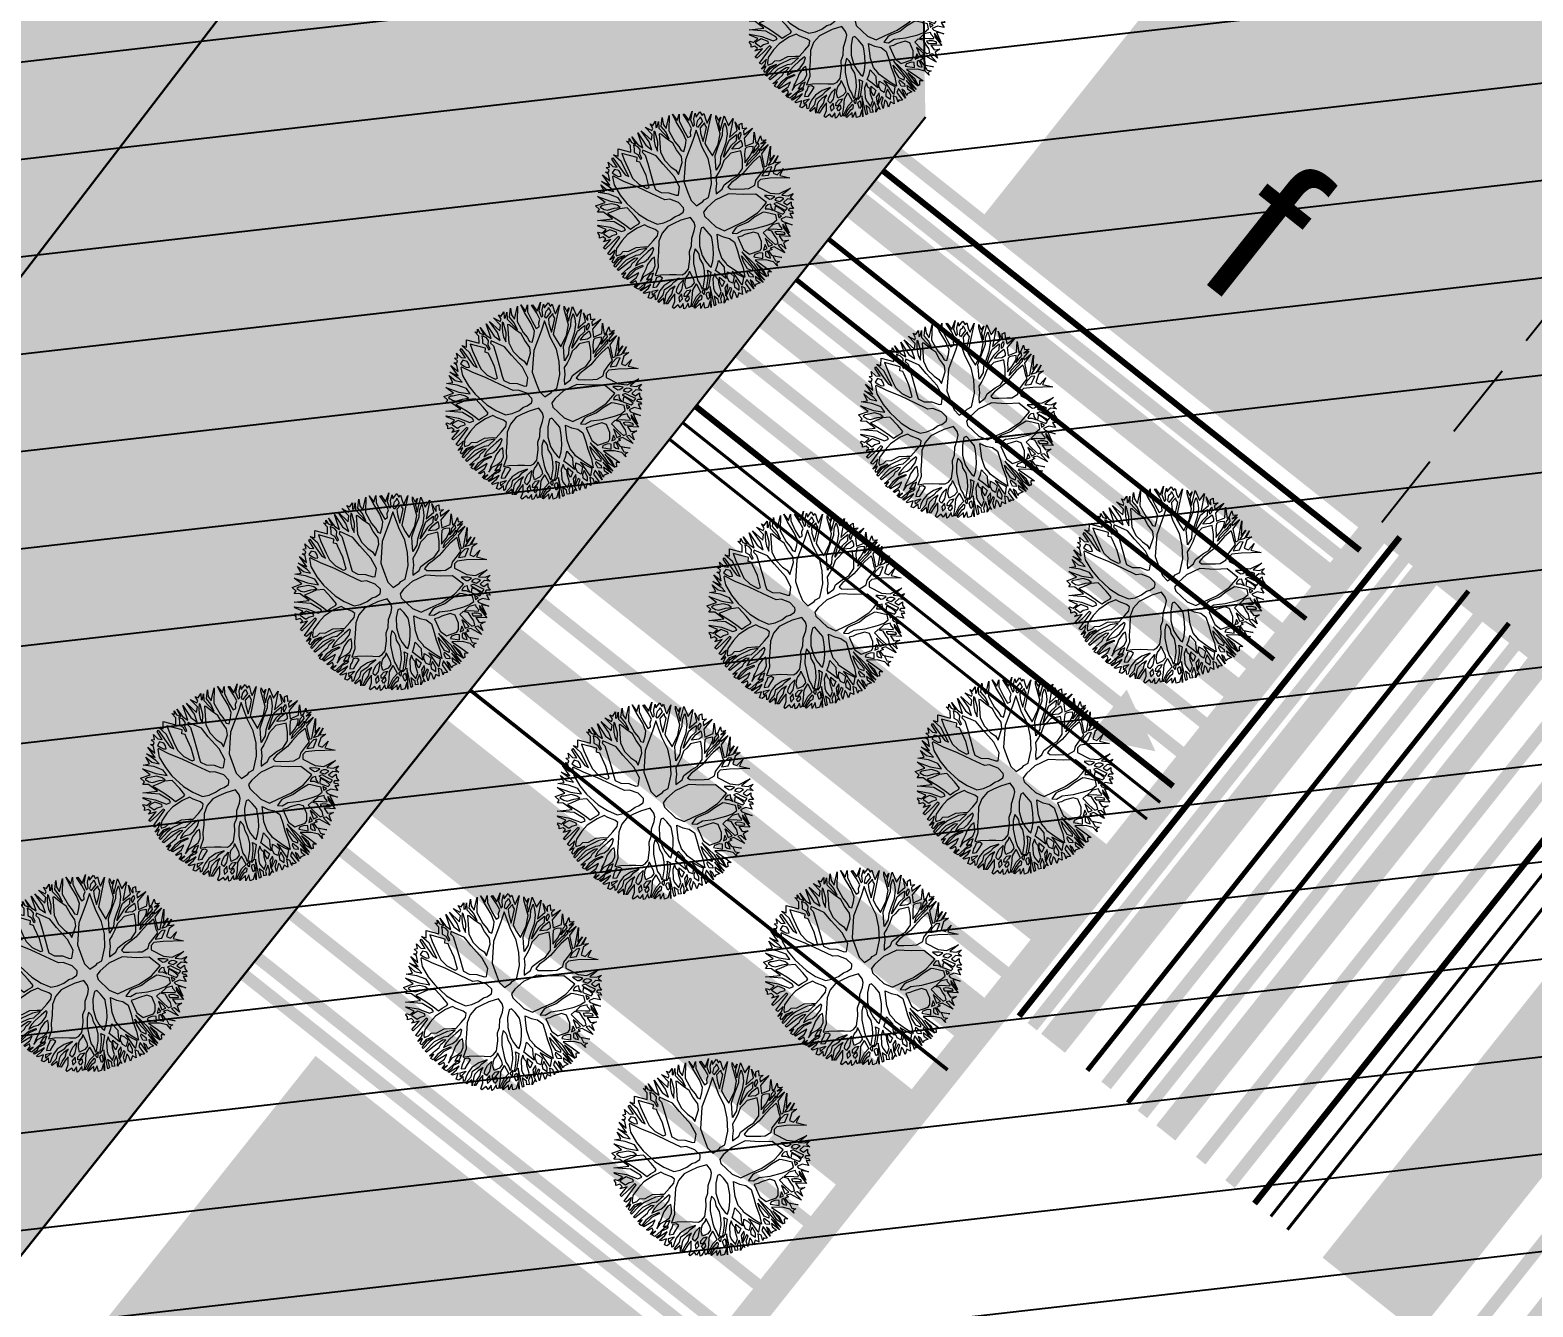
# Model space of a CAD drawing. Header units: metres. Extents: x -664657 to -643449, y -1076720 to -1062383.
# Drawn here: x -656035.38 to -656010.71, y -1069502.04 to -1069481.08 of the extents above; entities that cross this region are included whole.
import ezdxf

# ---------------------------------------------------------------- set-up
doc = ezdxf.new("R2010")
doc.units = ezdxf.units.M
doc.header["$LTSCALE"] = 0.1
doc.linetypes.add('DASHED', pattern=[19.05, 12.7, -6.35])
doc.layers.get('0').update_dxf_attribs({"color": 8, "lineweight": 9})
for name, color, linetype in [('AA_THER_KOMUNIKACE', 201, 'Continuous'), ('AA_THER_popis', 6, 'Continuous'), ('AA_THER_srafy', 52, 'Continuous'), ('AA_THER_SRAFY KATASTR', 14, 'Continuous'), ('AA_THER_ZELEŇ', 53, 'Continuous'), ('AA_THER_ZNACENI', 7, 'Continuous'), ('AA_THER_čárkovaná', 5, 'DASHED'), ('silnice-šrafa', 253, 'Continuous'), ('Vlastníci', 20, 'Continuous'), ('zeleň-šrafa', 63, 'Continuous')]:
    doc.layers.add(name, color=color, linetype=linetype)
doc.layers.add('AA_THER_STAFAZ', color=252, linetype='Continuous', lineweight=0)
doc.layers.add('FLOATING-WINDOWS', color=2, linetype='Continuous', plot=False)
doc.styles.get("Standard").update_dxf_attribs({"font": 'arial.ttf', "width": 0.8})
pattern_1 = [(6.5127, (-656030.26, -1069498.5804), (-0.180059, 1.577256), [])]

# ---------------------------------------------------------------- blocks, each defined once
blk = doc.blocks.new('A$C0C461CEA')
for p, q in [((-0.062, 0.681), (-0.084, 0.71)), ((-0.084, 0.71), (-0.025, 0.681)), ((-0.025, 0.681), (-0.029, 0.73)), ((-0.029, 0.73), (-0.001, 0.656)), ((0.063, 0.606), (-0.009, 0.765)), ((-0.009, 0.765), (0.101, 0.706)), ((0.049, 0.709), (0.1, 0.674)), ((0.071, 0.64), (0.049, 0.709)), ((0.101, 0.706), (0.094, 0.804)), ((0.094, 0.804), (0.195, 0.61)), ((0.214, 0.725), (0.134, 0.788)), ((0.134, 0.788), (0.212, 0.751)), ((0.191, 0.795), (0.205, 0.826)), ((0.231, 0.749), (0.191, 0.795)), ((0.195, 0.61), (0.214, 0.725)), ((0.205, 0.826), (0.247, 0.779)), ((0.212, 0.751), (0.231, 0.749)), ((0.247, 0.779), (0.283, 0.818)), ((0.256, 0.734), (0.28, 0.713)), ((0.257, 0.695), (0.256, 0.734)), ((0.272, 0.676), (0.257, 0.695)), ((0.283, 0.818), (0.273, 0.766)), ((0.273, 0.766), (0.303, 0.735)), ((0.28, 0.713), (0.29, 0.678)), ((0.303, 0.735), (0.335, 0.855)), ((0.335, 0.855), (0.332, 0.706)), ((0.332, 0.706), (0.398, 0.641)), ((0.448, 0.732), (0.381, 0.832)), ((0.381, 0.832), (0.473, 0.745)), ((0.398, 0.641), (0.448, 0.732)), ((0.471, 0.697), (0.438, 0.663)), ((0.483, 0.777), (0.463, 0.845)), ((0.463, 0.845), (0.503, 0.812)), ((0.482, 0.682), (0.471, 0.697)), ((0.473, 0.745), (0.483, 0.777)), ((0.49, 0.711), (0.491, 0.762)), ((0.505, 0.682), (0.49, 0.711)), ((0.491, 0.762), (0.519, 0.739)), ((0.503, 0.812), (0.541, 0.849)), ((0.519, 0.739), (0.518, 0.634)), ((0.541, 0.849), (0.523, 0.775)), ((0.523, 0.775), (0.552, 0.829)), ((0.544, 0.723), (0.568, 0.689)), ((0.547, 0.66), (0.544, 0.723)), ((0.552, 0.829), (0.55, 0.733)), ((0.55, 0.733), (0.572, 0.716)), ((0.568, 0.689), (0.562, 0.609)), ((0.572, 0.716), (0.592, 0.82)), ((0.592, 0.82), (0.599, 0.69)), ((0.599, 0.69), (0.656, 0.641)), ((0.732, 0.619), (0.623, 0.824)), ((0.623, 0.824), (0.721, 0.691)), ((0.721, 0.691), (0.725, 0.772)), ((0.725, 0.772), (0.739, 0.638)), ((0.739, 0.638), (0.773, 0.691)), ((0.773, 0.691), (0.762, 0.79)), ((0.762, 0.79), (0.78, 0.708)), ((0.78, 0.708), (0.782, 0.71)), ((0.782, 0.71), (0.826, 0.755)), ((0.826, 0.755), (0.807, 0.687)), ((0.888, 0.613), (0.897, 0.711)), ((0.897, 0.711), (0.915, 0.627)), ((-0.291, 0.473), (-0.326, 0.577)), ((-0.326, 0.577), (-0.279, 0.488)), ((-0.256, 0.522), (-0.284, 0.582)), ((-0.284, 0.582), (-0.25, 0.553)), ((-0.207, 0.472), (-0.256, 0.522)), ((-0.25, 0.553), (-0.251, 0.627)), ((-0.251, 0.627), (-0.205, 0.61)), ((-0.215, 0.587), (-0.164, 0.562)), ((-0.208, 0.57), (-0.215, 0.587)), ((-0.212, 0.536), (-0.208, 0.57)), ((-0.186, 0.48), (-0.212, 0.536)), ((-0.205, 0.61), (-0.205, 0.641)), ((-0.205, 0.641), (-0.143, 0.596)), ((-0.164, 0.562), (-0.163, 0.47)), ((-0.143, 0.596), (-0.108, 0.579)), ((-0.134, 0.562), (-0.138, 0.487)), ((-0.108, 0.579), (-0.136, 0.688)), ((-0.136, 0.688), (-0.031, 0.479)), ((-0.111, 0.544), (-0.134, 0.562)), ((-0.084, 0.536), (-0.111, 0.544)), ((-0.05, 0.471), (-0.084, 0.536)), ((0.086, 0.573), (-0.062, 0.681)), ((-0.001, 0.656), (0.063, 0.606)), ((0.115, 0.58), (0.071, 0.64)), ((0.141, 0.467), (0.086, 0.573)), ((0.1, 0.674), (0.148, 0.626)), ((0.154, 0.458), (0.115, 0.58)), ((0.148, 0.626), (0.198, 0.54)), ((0.198, 0.54), (0.234, 0.438)), ((0.212, 0.581), (0.226, 0.644)), ((0.236, 0.499), (0.212, 0.581)), ((0.226, 0.644), (0.236, 0.684)), ((0.236, 0.684), (0.278, 0.625)), ((0.278, 0.625), (0.267, 0.543)), ((0.267, 0.543), (0.281, 0.388)), ((0.291, 0.657), (0.272, 0.676)), ((0.29, 0.678), (0.291, 0.657)), ((0.298, 0.594), (0.316, 0.668)), ((0.299, 0.519), (0.298, 0.594)), ((0.359, 0.578), (0.299, 0.519)), ((0.316, 0.668), (0.354, 0.641)), ((0.392, 0.572), (0.318, 0.477)), ((0.354, 0.641), (0.373, 0.618)), ((0.373, 0.618), (0.359, 0.578)), ((0.469, 0.501), (0.392, 0.572)), ((0.419, 0.639), (0.417, 0.618)), ((0.417, 0.618), (0.449, 0.568)), ((0.438, 0.663), (0.419, 0.639)), ((0.449, 0.568), (0.492, 0.518)), ((0.492, 0.669), (0.482, 0.682)), ((0.503, 0.634), (0.492, 0.669)), ((0.492, 0.518), (0.511, 0.491)), ((0.512, 0.575), (0.503, 0.634)), ((0.518, 0.634), (0.505, 0.682)), ((0.511, 0.491), (0.512, 0.575)), ((0.53, 0.531), (0.539, 0.622)), ((0.551, 0.471), (0.53, 0.531)), ((0.539, 0.622), (0.547, 0.66)), ((0.562, 0.609), (0.551, 0.471)), ((0.581, 0.563), (0.574, 0.456)), ((0.6, 0.66), (0.581, 0.563)), ((0.629, 0.644), (0.6, 0.66)), ((0.699, 0.587), (0.629, 0.644)), ((0.656, 0.641), (0.716, 0.594)), ((0.735, 0.569), (0.699, 0.587)), ((0.716, 0.594), (0.732, 0.619)), ((0.736, 0.502), (0.735, 0.569)), ((0.756, 0.617), (0.75, 0.55)), ((0.75, 0.55), (0.759, 0.494)), ((0.785, 0.647), (0.756, 0.617)), ((0.759, 0.494), (0.811, 0.549)), ((0.847, 0.53), (0.772, 0.454)), ((0.811, 0.549), (0.785, 0.647)), ((0.807, 0.687), (0.84, 0.599)), ((0.84, 0.599), (0.888, 0.613)), ((1.024, 0.679), (0.847, 0.53)), ((0.915, 0.627), (1.024, 0.679)), ((1.039, 0.454), (1.103, 0.589)), ((1.103, 0.589), (1.074, 0.465)), ((1.137, 0.506), (1.166, 0.562)), ((1.166, 0.562), (1.164, 0.508)), ((-0.436, 0.238), (-0.503, 0.376)), ((-0.503, 0.376), (-0.397, 0.235)), ((-0.394, 0.371), (-0.482, 0.412)), ((-0.482, 0.412), (-0.394, 0.388)), ((-0.394, 0.388), (-0.424, 0.459)), ((-0.424, 0.459), (-0.372, 0.399)), ((-0.256, 0.32), (-0.394, 0.371)), ((-0.386, 0.487), (-0.377, 0.497)), ((-0.28, 0.452), (-0.386, 0.487)), ((-0.377, 0.497), (-0.291, 0.473)), ((-0.372, 0.399), (-0.265, 0.347)), ((-0.209, 0.421), (-0.28, 0.452)), ((-0.279, 0.488), (-0.209, 0.448)), ((-0.265, 0.347), (-0.176, 0.312)), ((-0.209, 0.448), (-0.207, 0.472)), ((-0.194, 0.381), (-0.209, 0.421)), ((-0.162, 0.346), (-0.194, 0.381)), ((-0.163, 0.47), (-0.186, 0.48)), ((-0.176, 0.312), (-0.162, 0.346)), ((-0.157, 0.436), (-0.114, 0.321)), ((-0.081, 0.391), (-0.157, 0.436)), ((-0.138, 0.487), (-0.095, 0.443)), ((-0.095, 0.443), (-0.013, 0.385)), ((0.012, 0.333), (-0.081, 0.391)), ((-0.013, 0.385), (-0.05, 0.471)), ((-0.031, 0.479), (0.019, 0.379)), ((0.019, 0.379), (0.096, 0.349)), ((0.096, 0.349), (0.175, 0.322)), ((0.175, 0.322), (0.141, 0.467)), ((0.193, 0.345), (0.154, 0.458)), ((0.24, 0.295), (0.193, 0.345)), ((0.234, 0.438), (0.258, 0.367)), ((0.281, 0.388), (0.236, 0.499)), ((0.258, 0.367), (0.296, 0.309)), ((0.314, 0.414), (0.309, 0.363)), ((0.309, 0.363), (0.334, 0.286)), ((0.318, 0.477), (0.314, 0.414)), ((0.532, 0.422), (0.469, 0.501)), ((0.54, 0.324), (0.532, 0.422)), ((0.571, 0.374), (0.551, 0.283)), ((0.574, 0.456), (0.571, 0.374)), ((0.731, 0.289), (0.76, 0.363)), ((0.738, 0.409), (0.736, 0.502)), ((0.76, 0.363), (0.738, 0.409)), ((0.772, 0.454), (0.768, 0.41)), ((0.768, 0.41), (0.8, 0.37)), ((0.8, 0.37), (0.955, 0.401)), ((0.943, 0.354), (0.922, 0.336)), ((0.983, 0.384), (0.943, 0.354)), ((0.955, 0.401), (1.039, 0.454)), ((1.022, 0.404), (0.983, 0.384)), ((0.992, 0.342), (1.008, 0.359)), ((1.008, 0.359), (1.022, 0.404)), ((1.06, 0.421), (1.046, 0.396)), ((1.046, 0.396), (1.046, 0.37)), ((1.046, 0.37), (1.102, 0.394)), ((1.085, 0.438), (1.06, 0.421)), ((1.084, 0.364), (1.065, 0.329)), ((1.065, 0.329), (1.216, 0.353)), ((1.074, 0.465), (1.137, 0.506)), ((1.151, 0.377), (1.084, 0.364)), ((1.117, 0.447), (1.085, 0.438)), ((1.102, 0.394), (1.117, 0.447)), ((1.154, 0.472), (1.142, 0.409)), ((1.142, 0.409), (1.193, 0.416)), ((1.216, 0.393), (1.151, 0.377)), ((1.213, 0.508), (1.154, 0.472)), ((1.164, 0.508), (1.213, 0.508)), ((1.193, 0.416), (1.206, 0.47)), ((1.206, 0.47), (1.232, 0.441)), ((1.216, 0.353), (1.216, 0.393)), ((1.232, 0.441), (1.276, 0.429)), ((1.276, 0.429), (1.239, 0.399)), ((1.239, 0.399), (1.239, 0.378)), ((1.239, 0.378), (1.266, 0.383)), ((1.266, 0.383), (1.281, 0.398)), ((1.308, 0.383), (1.275, 0.358)), ((1.275, 0.358), (1.336, 0.335)), ((1.281, 0.398), (1.308, 0.383)), ((-0.577, 0.172), (-0.583, 0.229)), ((-0.583, 0.229), (-0.536, 0.174)), ((-0.526, 0.187), (-0.556, 0.247)), ((-0.556, 0.247), (-0.505, 0.187)), ((-0.495, 0.221), (-0.55, 0.309)), ((-0.55, 0.309), (-0.495, 0.256)), ((-0.536, 0.174), (-0.526, 0.187)), ((-0.505, 0.187), (-0.335, 0.163)), ((-0.495, 0.256), (-0.436, 0.238)), ((-0.415, 0.205), (-0.495, 0.221)), ((-0.335, 0.163), (-0.415, 0.205)), ((-0.397, 0.235), (-0.263, 0.181)), ((-0.263, 0.181), (-0.194, 0.167)), ((-0.174, 0.275), (-0.256, 0.32)), ((-0.142, 0.224), (-0.174, 0.275)), ((-0.114, 0.159), (-0.142, 0.224)), ((-0.114, 0.321), (-0.04, 0.095)), ((0.154, 0.269), (0.012, 0.333)), ((0.266, 0.178), (0.154, 0.269)), ((0.308, 0.222), (0.24, 0.295)), ((0.364, 0.065), (0.266, 0.178)), ((0.296, 0.309), (0.308, 0.222)), ((0.334, 0.286), (0.348, 0.221)), ((0.348, 0.221), (0.354, 0.16)), ((0.485, 0.148), (0.513, 0.258)), ((0.513, 0.258), (0.54, 0.324)), ((0.534, 0.218), (0.533, 0.155)), ((0.551, 0.283), (0.534, 0.218)), ((0.567, 0.153), (0.619, 0.192)), ((0.726, 0.197), (0.588, 0.099)), ((0.619, 0.192), (0.694, 0.255)), ((0.694, 0.255), (0.731, 0.289)), ((0.834, 0.289), (0.726, 0.197)), ((0.992, 0.29), (0.834, 0.289)), ((0.922, 0.336), (0.992, 0.342)), ((0.985, 0.138), (0.99, 0.219)), ((0.99, 0.219), (0.992, 0.29)), ((1.029, 0.181), (0.99, 0.078)), ((1.019, 0.28), (1.014, 0.25)), ((1.014, 0.25), (1.022, 0.223)), ((1.04, 0.305), (1.019, 0.28)), ((1.022, 0.223), (1.057, 0.251)), ((1.054, 0.196), (1.029, 0.181)), ((1.065, 0.28), (1.04, 0.305)), ((1.161, 0.247), (1.054, 0.196)), ((1.057, 0.251), (1.11, 0.266)), ((1.11, 0.266), (1.065, 0.28)), ((1.115, 0.327), (1.094, 0.318)), ((1.094, 0.318), (1.123, 0.272)), ((1.157, 0.334), (1.115, 0.327)), ((1.123, 0.272), (1.221, 0.303)), ((1.223, 0.332), (1.157, 0.334)), ((1.207, 0.21), (1.161, 0.247)), ((1.221, 0.277), (1.173, 0.268)), ((1.173, 0.268), (1.209, 0.239)), ((1.193, 0.151), (1.207, 0.21)), ((1.249, 0.194), (1.201, 0.132)), ((1.209, 0.239), (1.221, 0.277)), ((1.221, 0.303), (1.223, 0.332)), ((1.265, 0.299), (1.236, 0.242)), ((1.236, 0.242), (1.263, 0.236)), ((1.268, 0.179), (1.249, 0.194)), ((1.263, 0.236), (1.379, 0.275)), ((1.336, 0.335), (1.265, 0.299)), ((1.314, 0.169), (1.268, 0.179)), ((1.411, 0.18), (1.289, 0.213)), ((1.289, 0.213), (1.317, 0.184)), ((1.379, 0.275), (1.301, 0.236)), ((1.301, 0.236), (1.411, 0.18)), ((1.317, 0.184), (1.443, 0.155)), ((-0.493, -0.002), (-0.644, 0.041)), ((-0.644, 0.041), (-0.485, 0.03)), ((-0.635, 0.101), (-0.551, 0.117)), ((-0.519, 0.086), (-0.635, 0.101)), ((-0.612, 0.165), (-0.577, 0.172)), ((-0.557, 0.142), (-0.612, 0.165)), ((-0.551, 0.117), (-0.557, 0.142)), ((-0.509, 0.126), (-0.526, 0.126)), ((-0.526, 0.126), (-0.492, 0.08)), ((-0.485, 0.03), (-0.519, 0.086)), ((-0.416, 0.057), (-0.509, 0.126)), ((-0.492, 0.08), (-0.453, 0.038)), ((-0.444, 0.15), (-0.46, 0.141)), ((-0.46, 0.141), (-0.318, -0.013)), ((-0.453, 0.038), (-0.411, 0.003)), ((-0.353, 0.149), (-0.444, 0.15)), ((-0.354, -0.026), (-0.416, 0.057)), ((-0.411, 0.003), (-0.354, -0.026)), ((-0.273, 0.155), (-0.353, 0.149)), ((-0.191, 0.121), (-0.273, 0.155)), ((-0.194, 0.167), (-0.145, 0.146)), ((-0.099, 0.096), (-0.191, 0.121)), ((-0.145, 0.146), (-0.114, 0.159)), ((-0.05, 0.048), (-0.099, 0.096)), ((0, -0.086), (-0.05, 0.048)), ((-0.04, 0.095), (0.101, -0.11)), ((0.354, 0.16), (0.409, 0.103)), ((0.435, -0.079), (0.364, 0.065)), ((0.409, 0.103), (0.439, 0.053)), ((0.439, 0.053), (0.476, 0.01)), ((0.476, 0.01), (0.498, 0.096)), ((0.498, 0.096), (0.485, 0.148)), ((0.588, 0.099), (0.514, -0.053)), ((0.533, 0.155), (0.567, 0.153)), ((0.934, -0.024), (0.985, 0.138)), ((0.99, 0.078), (0.966, -0.017)), ((1.064, -0.035), (1.15, 0.081)), ((1.15, 0.081), (1.193, 0.151)), ((1.184, 0.044), (1.176, -0.007)), ((1.242, 0.072), (1.184, 0.044)), ((1.201, 0.118), (1.192, 0.06)), ((1.192, 0.06), (1.242, 0.105)), ((1.201, 0.132), (1.201, 0.118)), ((1.242, 0.105), (1.277, 0.128)), ((1.297, 0.051), (1.242, 0.072)), ((1.294, 0.108), (1.276, 0.086)), ((1.276, 0.086), (1.305, 0.077)), ((1.277, 0.128), (1.319, 0.158)), ((1.327, 0.131), (1.294, 0.108)), ((1.347, 0.037), (1.297, 0.051)), ((1.305, 0.077), (1.384, 0.138)), ((1.319, 0.158), (1.314, 0.169)), ((1.367, 0.149), (1.327, 0.131)), ((1.443, 0.155), (1.34, 0.081)), ((1.34, 0.081), (1.406, 0.061)), ((1.386, 0.006), (1.347, 0.037)), ((1.384, 0.138), (1.367, 0.149)), ((1.367, -0.026), (1.386, 0.006)), ((1.421, 0.016), (1.398, -0.011)), ((1.406, 0.061), (1.454, 0.109)), ((1.495, 0.013), (1.421, 0.016)), ((1.454, 0.109), (1.431, 0.05)), ((1.431, 0.05), (1.495, 0.013)), ((-0.701, -0.157), (-0.672, -0.144)), ((-0.634, -0.167), (-0.701, -0.157)), ((-0.672, -0.144), (-0.697, -0.115)), ((-0.697, -0.115), (-0.649, -0.134)), ((-0.599, -0.118), (-0.687, -0.081)), ((-0.687, -0.081), (-0.582, -0.108)), ((-0.508, -0.101), (-0.659, -0.004)), ((-0.659, -0.004), (-0.5, -0.057)), ((-0.649, -0.134), (-0.599, -0.118)), ((-0.583, -0.227), (-0.634, -0.167)), ((-0.561, -0.129), (-0.611, -0.142)), ((-0.611, -0.142), (-0.575, -0.175)), ((-0.582, -0.108), (-0.544, -0.105)), ((-0.519, -0.137), (-0.561, -0.129)), ((-0.544, -0.105), (-0.508, -0.101)), ((-0.491, -0.179), (-0.519, -0.137)), ((-0.5, -0.057), (-0.412, -0.054)), ((-0.412, -0.054), (-0.493, -0.002)), ((-0.33, -0.078), (-0.491, -0.12)), ((-0.491, -0.12), (-0.481, -0.145)), ((-0.481, -0.145), (-0.435, -0.149)), ((-0.435, -0.149), (-0.35, -0.207)), ((-0.208, -0.104), (-0.33, -0.078)), ((-0.318, -0.013), (-0.221, -0.06)), ((-0.221, -0.06), (-0.118, -0.072)), ((-0.023, -0.134), (-0.208, -0.104)), ((-0.118, -0.072), (-0.051, -0.067)), ((-0.051, -0.067), (0, -0.086)), ((0.101, -0.19), (-0.023, -0.134)), ((0.101, -0.11), (0.215, -0.18)), ((0.386, -0.241), (0.412, -0.157)), ((0.412, -0.132), (0.435, -0.079)), ((0.412, -0.157), (0.412, -0.132)), ((0.514, -0.053), (0.492, -0.182)), ((0.814, -0.262), (0.864, -0.159)), ((0.864, -0.159), (0.934, -0.024)), ((0.908, -0.119), (0.897, -0.15)), ((0.897, -0.15), (0.901, -0.228)), ((0.966, -0.017), (0.908, -0.119)), ((0.946, -0.198), (0.973, -0.127)), ((0.973, -0.127), (1.064, -0.035)), ((1.026, -0.151), (1.009, -0.187)), ((1.084, -0.067), (1.026, -0.151)), ((1.138, -0.047), (1.084, -0.067)), ((1.225, -0.095), (1.138, -0.047)), ((1.176, -0.007), (1.277, -0.02)), ((1.271, -0.153), (1.225, -0.095)), ((1.231, -0.04), (1.321, -0.091)), ((1.289, -0.041), (1.231, -0.04)), ((1.276, -0.187), (1.271, -0.153)), ((1.277, -0.02), (1.367, -0.026)), ((1.324, -0.116), (1.277, -0.096)), ((1.277, -0.096), (1.303, -0.157)), ((1.346, -0.047), (1.289, -0.041)), ((1.303, -0.157), (1.324, -0.116)), ((1.321, -0.091), (1.346, -0.047)), ((1.347, -0.14), (1.333, -0.161)), ((1.333, -0.161), (1.36, -0.194)), ((1.374, -0.053), (1.346, -0.093)), ((1.346, -0.093), (1.374, -0.091)), ((1.368, -0.148), (1.347, -0.14)), ((1.374, -0.091), (1.353, -0.129)), ((1.353, -0.129), (1.41, -0.147)), ((1.4, -0.166), (1.368, -0.148)), ((1.514, -0.029), (1.374, -0.053)), ((1.398, -0.011), (1.514, -0.029)), ((1.421, -0.179), (1.4, -0.166)), ((1.41, -0.147), (1.519, -0.094)), ((1.519, -0.094), (1.431, -0.145)), ((1.431, -0.145), (1.486, -0.17)), ((1.486, -0.17), (1.527, -0.148)), ((1.527, -0.148), (1.511, -0.184)), ((-0.721, -0.288), (-0.583, -0.227)), ((-0.67, -0.354), (-0.721, -0.288)), ((-0.49, -0.229), (-0.658, -0.302)), ((-0.658, -0.302), (-0.588, -0.343)), ((-0.588, -0.343), (-0.459, -0.411)), ((-0.575, -0.175), (-0.552, -0.204)), ((-0.552, -0.204), (-0.506, -0.197)), ((-0.506, -0.197), (-0.448, -0.22)), ((-0.444, -0.203), (-0.491, -0.179)), ((-0.465, -0.267), (-0.49, -0.229)), ((-0.431, -0.251), (-0.465, -0.267)), ((-0.448, -0.22), (-0.444, -0.203)), ((-0.402, -0.266), (-0.431, -0.251)), ((-0.281, -0.328), (-0.402, -0.266)), ((-0.35, -0.207), (-0.2, -0.314)), ((-0.167, -0.411), (-0.281, -0.328)), ((-0.2, -0.314), (-0.141, -0.358)), ((-0.025, -0.371), (0.046, -0.318)), ((0.046, -0.318), (0.128, -0.29)), ((0.147, -0.271), (0.101, -0.19)), ((0.202, -0.337), (0.101, -0.37)), ((0.128, -0.29), (0.147, -0.271)), ((0.284, -0.347), (0.202, -0.337)), ((0.215, -0.18), (0.302, -0.23)), ((0.302, -0.23), (0.386, -0.241)), ((0.492, -0.182), (0.493, -0.246)), ((0.493, -0.246), (0.533, -0.274)), ((0.533, -0.274), (0.71, -0.29)), ((0.71, -0.29), (0.814, -0.262)), ((0.773, -0.347), (0.846, -0.329)), ((0.846, -0.329), (0.914, -0.295)), ((0.901, -0.228), (0.946, -0.198)), ((0.914, -0.295), (0.987, -0.292)), ((1.009, -0.187), (0.98, -0.225)), ((0.98, -0.225), (1.12, -0.297)), ((0.987, -0.292), (1.076, -0.35)), ((1.12, -0.297), (1.208, -0.294)), ((1.322, -0.346), (1.122, -0.328)), ((1.122, -0.328), (1.314, -0.377)), ((1.208, -0.294), (1.276, -0.187)), ((1.287, -0.212), (1.256, -0.26)), ((1.256, -0.26), (1.262, -0.288)), ((1.262, -0.288), (1.356, -0.236)), ((1.318, -0.192), (1.287, -0.212)), ((1.394, -0.229), (1.298, -0.308)), ((1.298, -0.308), (1.389, -0.301)), ((1.356, -0.236), (1.318, -0.192)), ((1.439, -0.334), (1.334, -0.329)), ((1.334, -0.329), (1.521, -0.375)), ((1.36, -0.194), (1.389, -0.194)), ((1.389, -0.194), (1.421, -0.179)), ((1.389, -0.301), (1.527, -0.295)), ((1.476, -0.191), (1.394, -0.229)), ((1.513, -0.369), (1.439, -0.334)), ((1.541, -0.201), (1.476, -0.191)), ((1.527, -0.295), (1.496, -0.321)), ((1.496, -0.321), (1.528, -0.358)), ((1.511, -0.184), (1.541, -0.201)), ((-0.722, -0.374), (-0.67, -0.354)), ((-0.605, -0.381), (-0.722, -0.374)), ((-0.671, -0.512), (-0.715, -0.477)), ((-0.715, -0.477), (-0.643, -0.483)), ((-0.705, -0.422), (-0.705, -0.403)), ((-0.705, -0.403), (-0.475, -0.468)), ((-0.602, -0.457), (-0.705, -0.422)), ((-0.697, -0.539), (-0.671, -0.512)), ((-0.643, -0.483), (-0.602, -0.457)), ((-0.562, -0.478), (-0.608, -0.497)), ((-0.608, -0.497), (-0.603, -0.545)), ((-0.429, -0.459), (-0.605, -0.381)), ((-0.528, -0.49), (-0.562, -0.478)), ((-0.5, -0.512), (-0.528, -0.49)), ((-0.523, -0.534), (-0.5, -0.512)), ((-0.475, -0.468), (-0.429, -0.459)), ((-0.459, -0.411), (-0.383, -0.446)), ((-0.274, -0.489), (-0.439, -0.537)), ((-0.383, -0.446), (-0.284, -0.456)), ((-0.284, -0.456), (-0.182, -0.436)), ((-0.099, -0.448), (-0.274, -0.489)), ((-0.182, -0.436), (-0.167, -0.411)), ((-0.141, -0.358), (-0.098, -0.387)), ((0.06, -0.41), (-0.099, -0.448)), ((-0.098, -0.387), (-0.025, -0.371)), ((0.101, -0.37), (0.06, -0.41)), ((0.252, -0.551), (0.271, -0.484)), ((0.271, -0.484), (0.295, -0.448)), ((0.301, -0.364), (0.284, -0.347)), ((0.295, -0.448), (0.313, -0.389)), ((0.313, -0.389), (0.301, -0.364)), ((0.348, -0.481), (0.309, -0.559)), ((0.414, -0.386), (0.348, -0.481)), ((0.482, -0.404), (0.414, -0.386)), ((0.518, -0.429), (0.482, -0.404)), ((0.544, -0.477), (0.518, -0.429)), ((0.574, -0.561), (0.544, -0.477)), ((0.601, -0.382), (0.587, -0.408)), ((0.587, -0.408), (0.628, -0.487)), ((0.66, -0.39), (0.601, -0.382)), ((0.628, -0.487), (0.7, -0.576)), ((0.74, -0.406), (0.66, -0.39)), ((0.768, -0.431), (0.74, -0.406)), ((0.831, -0.489), (0.768, -0.431)), ((0.833, -0.407), (0.773, -0.347)), ((0.885, -0.552), (0.831, -0.489)), ((0.896, -0.469), (0.833, -0.407)), ((0.987, -0.527), (0.896, -0.469)), ((1.076, -0.35), (1.146, -0.402)), ((1.146, -0.366), (1.331, -0.398)), ((1.205, -0.406), (1.146, -0.366)), ((1.146, -0.402), (1.247, -0.462)), ((1.293, -0.438), (1.205, -0.406)), ((1.247, -0.462), (1.328, -0.531)), ((1.35, -0.423), (1.293, -0.438)), ((1.308, -0.455), (1.382, -0.454)), ((1.323, -0.478), (1.308, -0.455)), ((1.314, -0.377), (1.526, -0.421)), ((1.436, -0.382), (1.322, -0.346)), ((1.367, -0.498), (1.323, -0.478)), ((1.331, -0.398), (1.35, -0.423)), ((1.403, -0.475), (1.367, -0.498)), ((1.526, -0.421), (1.375, -0.412)), ((1.375, -0.412), (1.53, -0.449)), ((1.382, -0.454), (1.403, -0.475)), ((1.53, -0.449), (1.415, -0.452)), ((1.415, -0.452), (1.445, -0.477)), ((1.521, -0.375), (1.436, -0.382)), ((1.445, -0.477), (1.505, -0.474)), ((1.505, -0.474), (1.477, -0.522)), ((1.528, -0.358), (1.513, -0.369)), ((-0.651, -0.541), (-0.697, -0.539)), ((-0.537, -0.67), (-0.676, -0.63)), ((-0.676, -0.63), (-0.569, -0.633)), ((-0.67, -0.585), (-0.643, -0.564)), ((-0.628, -0.583), (-0.67, -0.585)), ((-0.643, -0.564), (-0.651, -0.541)), ((-0.639, -0.698), (-0.537, -0.67)), ((-0.569, -0.633), (-0.628, -0.583)), ((-0.603, -0.545), (-0.555, -0.54)), ((-0.569, -0.566), (-0.571, -0.578)), ((-0.571, -0.578), (-0.503, -0.638)), ((-0.439, -0.537), (-0.569, -0.566)), ((-0.555, -0.54), (-0.523, -0.534)), ((-0.503, -0.638), (-0.373, -0.687)), ((-0.373, -0.687), (-0.256, -0.714)), ((0.048, -0.713), (0.165, -0.682)), ((0.165, -0.682), (0.215, -0.623)), ((0.215, -0.623), (0.252, -0.551)), ((0.276, -0.629), (0.273, -0.73)), ((0.309, -0.559), (0.276, -0.629)), ((0.627, -0.632), (0.574, -0.561)), ((0.648, -0.697), (0.627, -0.632)), ((0.68, -0.635), (0.71, -0.698)), ((0.723, -0.641), (0.68, -0.635)), ((0.7, -0.576), (0.793, -0.643)), ((0.755, -0.654), (0.723, -0.641)), ((0.793, -0.687), (0.755, -0.654)), ((0.793, -0.643), (0.86, -0.669)), ((0.861, -0.713), (0.793, -0.687)), ((0.86, -0.669), (0.919, -0.683)), ((0.927, -0.618), (0.885, -0.552)), ((0.919, -0.683), (0.953, -0.683)), ((0.953, -0.683), (0.927, -0.618)), ((0.973, -0.572), (1.072, -0.589)), ((0.997, -0.622), (0.973, -0.572)), ((1.063, -0.541), (0.987, -0.527)), ((1.018, -0.681), (0.997, -0.622)), ((1.087, -0.68), (1.018, -0.681)), ((1.084, -0.55), (1.063, -0.541)), ((1.072, -0.589), (1.119, -0.642)), ((1.24, -0.542), (1.084, -0.55)), ((1.171, -0.679), (1.087, -0.68)), ((1.119, -0.642), (1.171, -0.679)), ((1.135, -0.61), (1.181, -0.601)), ((1.169, -0.658), (1.135, -0.61)), ((1.218, -0.683), (1.169, -0.658)), ((1.271, -0.556), (1.173, -0.572)), ((1.173, -0.572), (1.345, -0.623)), ((1.181, -0.601), (1.228, -0.603)), ((1.262, -0.674), (1.218, -0.683)), ((1.228, -0.603), (1.262, -0.674)), ((1.328, -0.531), (1.24, -0.542)), ((1.339, -0.652), (1.266, -0.621)), ((1.266, -0.621), (1.279, -0.67)), ((1.32, -0.545), (1.271, -0.556)), ((1.279, -0.67), (1.304, -0.696)), ((1.362, -0.62), (1.32, -0.545)), ((1.367, -0.69), (1.339, -0.652)), ((1.345, -0.623), (1.362, -0.62)), ((1.492, -0.575), (1.361, -0.539)), ((1.361, -0.539), (1.376, -0.585)), ((1.404, -0.631), (1.364, -0.641)), ((1.364, -0.641), (1.432, -0.706)), ((1.376, -0.585), (1.48, -0.613)), ((1.434, -0.521), (1.395, -0.521)), ((1.395, -0.521), (1.492, -0.575)), ((1.457, -0.664), (1.404, -0.631)), ((1.485, -0.543), (1.434, -0.521)), ((1.461, -0.634), (1.444, -0.636)), ((1.444, -0.636), (1.457, -0.664)), ((1.48, -0.613), (1.461, -0.634)), ((1.477, -0.522), (1.485, -0.543)), ((-0.507, -0.691), (-0.639, -0.698)), ((-0.54, -0.767), (-0.622, -0.732)), ((-0.622, -0.732), (-0.532, -0.735)), ((-0.483, -0.76), (-0.59, -0.822)), ((-0.59, -0.822), (-0.54, -0.767)), ((-0.568, -0.862), (-0.416, -0.81)), ((-0.457, -0.859), (-0.568, -0.862)), ((-0.532, -0.735), (-0.456, -0.699)), ((-0.519, -0.958), (-0.457, -0.859)), ((-0.456, -0.699), (-0.507, -0.691)), ((-0.374, -0.724), (-0.483, -0.76)), ((-0.388, -0.824), (-0.446, -0.892)), ((-0.416, -0.81), (-0.302, -0.746)), ((-0.329, -0.8), (-0.388, -0.824)), ((-0.381, -0.913), (-0.335, -0.847)), ((-0.302, -0.746), (-0.374, -0.724)), ((-0.335, -0.847), (-0.287, -0.798)), ((-0.287, -0.798), (-0.329, -0.8)), ((-0.283, -0.813), (-0.322, -0.887)), ((-0.221, -0.753), (-0.283, -0.813)), ((-0.256, -0.714), (-0.076, -0.727)), ((-0.092, -0.771), (-0.221, -0.753)), ((-0.004, -0.791), (-0.092, -0.771)), ((-0.076, -0.727), (0.048, -0.713)), ((0.014, -0.86), (-0.027, -0.987)), ((-0.024, -0.869), (-0.002, -0.812)), ((-0.002, -0.812), (-0.004, -0.791)), ((0.055, -0.78), (0.014, -0.86)), ((0.103, -0.771), (0.055, -0.78)), ((0.185, -0.745), (0.103, -0.771)), ((0.227, -0.745), (0.185, -0.745)), ((0.25, -0.786), (0.227, -0.745)), ((0.249, -0.862), (0.25, -0.786)), ((0.273, -0.73), (0.303, -0.824)), ((0.303, -0.824), (0.376, -0.924)), ((0.706, -0.765), (0.648, -0.697)), ((0.766, -0.864), (0.706, -0.765)), ((0.71, -0.698), (0.771, -0.775)), ((0.771, -0.775), (0.873, -0.86)), ((0.923, -0.765), (0.861, -0.713)), ((0.873, -0.86), (0.932, -0.9)), ((0.975, -0.826), (0.923, -0.765)), ((0.943, -0.738), (0.987, -0.729)), ((0.979, -0.769), (0.943, -0.738)), ((1.031, -0.928), (0.975, -0.826)), ((1.005, -0.804), (0.979, -0.769)), ((0.987, -0.729), (1.026, -0.796)), ((1.045, -0.869), (1.005, -0.804)), ((1.026, -0.796), (1.051, -0.84)), ((1.033, -0.716), (1.053, -0.774)), ((1.078, -0.743), (1.033, -0.716)), ((1.051, -0.84), (1.075, -0.882)), ((1.053, -0.774), (1.127, -0.856)), ((1.111, -0.744), (1.078, -0.743)), ((1.099, -0.713), (1.174, -0.717)), ((1.139, -0.759), (1.099, -0.713)), ((1.151, -0.786), (1.111, -0.744)), ((1.127, -0.856), (1.163, -0.878)), ((1.193, -0.78), (1.139, -0.759)), ((1.217, -0.83), (1.151, -0.786)), ((1.174, -0.717), (1.193, -0.78)), ((1.239, -0.897), (1.217, -0.83)), ((1.22, -0.716), (1.225, -0.775)), ((1.246, -0.741), (1.22, -0.716)), ((1.225, -0.775), (1.289, -0.835)), ((1.293, -0.863), (1.24, -0.831)), ((1.24, -0.831), (1.264, -0.903)), ((1.269, -0.792), (1.246, -0.741)), ((1.292, -0.73), (1.269, -0.733)), ((1.269, -0.733), (1.293, -0.833)), ((1.289, -0.835), (1.269, -0.792)), ((1.314, -0.791), (1.292, -0.73)), ((1.293, -0.833), (1.345, -0.856)), ((1.304, -0.696), (1.367, -0.69)), ((1.366, -0.826), (1.314, -0.791)), ((1.345, -0.856), (1.318, -0.856)), ((1.318, -0.856), (1.327, -0.913)), ((1.351, -0.74), (1.321, -0.736)), ((1.321, -0.736), (1.366, -0.826)), ((1.406, -0.775), (1.351, -0.74)), ((1.432, -0.706), (1.386, -0.715)), ((1.386, -0.715), (1.406, -0.775)), ((-0.458, -0.964), (-0.519, -0.958)), ((-0.463, -0.909), (-0.469, -0.936)), ((-0.469, -0.936), (-0.415, -0.93)), ((-0.446, -0.892), (-0.463, -0.909)), ((-0.456, -0.999), (-0.458, -0.964)), ((-0.402, -0.959), (-0.456, -0.999)), ((-0.415, -0.93), (-0.381, -0.913)), ((-0.275, -0.955), (-0.402, -0.959)), ((-0.396, -1.075), (-0.275, -0.955)), ((-0.237, -0.968), (-0.396, -1.075)), ((-0.322, -0.887), (-0.355, -0.942)), ((-0.355, -0.942), (-0.206, -0.924)), ((-0.105, -0.95), (-0.237, -0.968)), ((-0.235, -1.047), (-0.102, -1.004)), ((-0.206, -0.924), (-0.095, -0.918)), ((-0.078, -0.962), (-0.105, -0.95)), ((-0.102, -1.004), (-0.078, -0.962)), ((-0.095, -0.918), (-0.04, -0.918)), ((-0.04, -0.918), (-0.024, -0.869)), ((-0.027, -0.987), (-0.034, -1.08)), ((0.142, -1.04), (0.206, -0.982)), ((0.246, -0.974), (0.184, -1.043)), ((0.206, -0.982), (0.243, -0.953)), ((0.23, -1.077), (0.246, -0.974)), ((0.243, -0.953), (0.249, -0.862)), ((0.277, -0.999), (0.264, -1.085)), ((0.292, -0.925), (0.277, -0.999)), ((0.309, -0.927), (0.292, -0.925)), ((0.33, -0.981), (0.309, -0.927)), ((0.333, -1.053), (0.33, -0.981)), ((0.374, -0.999), (0.362, -1.036)), ((0.41, -1.033), (0.374, -0.999)), ((0.376, -0.924), (0.427, -1.003)), ((0.427, -1.003), (0.48, -1.062)), ((0.631, -1.046), (0.693, -0.999)), ((0.746, -1.013), (0.692, -1.098)), ((0.693, -0.999), (0.75, -0.958)), ((0.726, -1.085), (0.746, -1.013)), ((0.75, -0.958), (0.766, -0.918)), ((0.766, -0.918), (0.766, -0.864)), ((0.789, -0.874), (0.884, -0.921)), ((0.804, -0.903), (0.789, -0.874)), ((0.79, -1.059), (0.793, -1.031)), ((0.793, -1.031), (0.796, -0.994)), ((0.796, -0.994), (0.85, -1.098)), ((0.804, -0.956), (0.804, -0.903)), ((0.813, -0.977), (0.804, -0.956)), ((0.841, -1.024), (0.813, -0.977)), ((0.885, -1.058), (0.841, -1.024)), ((0.884, -0.921), (0.914, -0.946)), ((0.914, -0.998), (0.885, -1.058)), ((0.906, -1.064), (0.934, -1.03)), ((0.914, -0.946), (0.914, -0.998)), ((0.932, -0.9), (0.98, -0.916)), ((0.934, -1.03), (0.94, -1.076)), ((0.939, -0.942), (0.95, -1.023)), ((0.95, -0.942), (0.939, -0.942)), ((1.04, -0.98), (0.95, -0.942)), ((0.95, -1.023), (1.001, -1.095)), ((0.98, -0.916), (1.029, -0.945)), ((1.029, -0.945), (1.031, -0.928)), ((1.032, -1.052), (1.04, -0.98)), ((1.075, -0.925), (1.045, -0.869)), ((1.05, -0.921), (1.086, -0.98)), ((1.051, -0.97), (1.05, -0.921)), ((1.086, -0.98), (1.051, -0.97)), ((1.059, -1.012), (1.058, -1.092)), ((1.08, -1.009), (1.059, -1.012)), ((1.075, -0.882), (1.075, -0.925)), ((1.097, -1.037), (1.08, -1.009)), ((1.259, -1.006), (1.085, -0.865)), ((1.085, -0.865), (1.242, -1.046)), ((1.098, -0.94), (1.107, -0.921)), ((1.105, -0.963), (1.098, -0.94)), ((1.156, -0.996), (1.105, -0.963)), ((1.107, -0.921), (1.156, -0.965)), ((1.156, -0.965), (1.156, -0.996)), ((1.163, -0.878), (1.239, -0.897)), ((1.242, -1.046), (1.185, -0.992)), ((1.185, -0.992), (1.213, -1.063)), ((1.249, -0.922), (1.189, -0.924)), ((1.189, -0.924), (1.265, -0.987)), ((1.281, -0.953), (1.249, -0.922)), ((1.265, -0.987), (1.259, -1.006)), ((1.264, -0.903), (1.302, -0.93)), ((1.302, -0.93), (1.281, -0.953)), ((1.327, -0.913), (1.293, -0.863)), ((-0.36, -1.114), (-0.235, -1.047)), ((-0.351, -1.121), (-0.36, -1.114)), ((-0.255, -1.094), (-0.351, -1.121)), ((-0.305, -1.172), (-0.267, -1.159)), ((-0.305, -1.187), (-0.305, -1.172)), ((-0.273, -1.193), (-0.305, -1.187)), ((-0.254, -1.22), (-0.273, -1.193)), ((-0.267, -1.159), (-0.255, -1.094)), ((-0.227, -1.182), (-0.254, -1.22)), ((-0.242, -1.119), (-0.248, -1.151)), ((-0.248, -1.151), (-0.172, -1.146)), ((-0.222, -1.071), (-0.242, -1.119)), ((-0.189, -1.184), (-0.227, -1.182)), ((-0.142, -1.045), (-0.222, -1.071)), ((-0.141, -1.15), (-0.193, -1.224)), ((-0.193, -1.224), (-0.189, -1.184)), ((-0.172, -1.146), (-0.16, -1.106)), ((-0.16, -1.106), (-0.125, -1.059)), ((-0.146, -1.278), (-0.141, -1.15)), ((-0.125, -1.059), (-0.142, -1.045)), ((-0.109, -1.185), (-0.125, -1.278)), ((-0.098, -1.074), (-0.109, -1.185)), ((-0.075, -1.069), (-0.098, -1.074)), ((-0.066, -1.3), (-0.075, -1.069)), ((-0.034, -1.08), (-0.027, -1.189)), ((-0.027, -1.189), (0.003, -1.241)), ((0.051, -1.215), (0.056, -1.171)), ((0.097, -1.194), (0.053, -1.265)), ((0.056, -1.171), (0.102, -1.129)), ((0.072, -1.268), (0.097, -1.194)), ((0.102, -1.129), (0.142, -1.04)), ((0.122, -1.171), (0.102, -1.252)), ((0.184, -1.043), (0.122, -1.171)), ((0.143, -1.221), (0.197, -1.113)), ((0.207, -1.153), (0.183, -1.225)), ((0.197, -1.113), (0.23, -1.077)), ((0.232, -1.127), (0.207, -1.153)), ((0.219, -1.203), (0.227, -1.18)), ((0.228, -1.245), (0.219, -1.203)), ((0.227, -1.18), (0.232, -1.127)), ((0.264, -1.085), (0.258, -1.15)), ((0.258, -1.15), (0.261, -1.188)), ((0.261, -1.188), (0.267, -1.213)), ((0.267, -1.213), (0.294, -1.15)), ((0.325, -1.162), (0.284, -1.234)), ((0.294, -1.15), (0.321, -1.112)), ((0.297, -1.24), (0.34, -1.156)), ((0.321, -1.112), (0.333, -1.053)), ((0.34, -1.156), (0.325, -1.162)), ((0.362, -1.036), (0.365, -1.114)), ((0.365, -1.114), (0.382, -1.166)), ((0.382, -1.166), (0.395, -1.216)), ((0.444, -1.071), (0.41, -1.033)), ((0.418, -1.245), (0.443, -1.184)), ((0.443, -1.184), (0.457, -1.127)), ((0.457, -1.127), (0.444, -1.071)), ((0.48, -1.148), (0.458, -1.192)), ((0.458, -1.192), (0.465, -1.255)), ((0.48, -1.062), (0.512, -1.16)), ((0.5, -1.209), (0.48, -1.148)), ((0.512, -1.16), (0.558, -1.109)), ((0.564, -1.133), (0.538, -1.164)), ((0.538, -1.164), (0.551, -1.2)), ((0.551, -1.2), (0.555, -1.234)), ((0.558, -1.109), (0.631, -1.046)), ((0.596, -1.13), (0.564, -1.133)), ((0.603, -1.193), (0.596, -1.13)), ((0.61, -1.247), (0.603, -1.193)), ((0.692, -1.098), (0.664, -1.19)), ((0.664, -1.19), (0.665, -1.262)), ((0.695, -1.217), (0.726, -1.131)), ((0.726, -1.131), (0.726, -1.085)), ((0.745, -1.173), (0.74, -1.228)), ((0.766, -1.11), (0.745, -1.173)), ((0.77, -1.152), (0.766, -1.11)), ((0.794, -1.206), (0.77, -1.152)), ((0.802, -1.122), (0.79, -1.059)), ((0.821, -1.155), (0.802, -1.122)), ((0.873, -1.249), (0.817, -1.181)), ((0.817, -1.181), (0.817, -1.235)), ((0.854, -1.157), (0.821, -1.155)), ((0.85, -1.098), (0.854, -1.157)), ((0.88, -1.134), (0.881, -1.188)), ((0.924, -1.173), (0.88, -1.134)), ((0.881, -1.188), (0.919, -1.222)), ((0.903, -1.11), (0.906, -1.064)), ((0.924, -1.139), (0.903, -1.11)), ((0.919, -1.222), (0.924, -1.173)), ((0.939, -1.127), (0.924, -1.139)), ((0.94, -1.076), (0.939, -1.127)), ((0.949, -1.154), (0.955, -1.101)), ((0.985, -1.168), (0.949, -1.154)), ((0.955, -1.101), (0.983, -1.126)), ((0.983, -1.126), (0.985, -1.168)), ((1.001, -1.095), (1.036, -1.157)), ((1.044, -1.201), (1.006, -1.17)), ((1.006, -1.17), (1.011, -1.208)), ((1.059, -1.178), (1.032, -1.052)), ((1.036, -1.157), (1.049, -1.184)), ((1.049, -1.184), (1.044, -1.201)), ((1.058, -1.092), (1.075, -1.163)), ((1.075, -1.163), (1.059, -1.178)), ((1.085, -1.069), (1.097, -1.037)), ((1.092, -1.167), (1.085, -1.069)), ((1.103, -1.165), (1.092, -1.167)), ((1.115, -1.083), (1.103, -1.165)), ((1.155, -1.127), (1.115, -1.083)), ((1.192, -1.097), (1.14, -1.053)), ((1.14, -1.053), (1.155, -1.127)), ((1.213, -1.063), (1.192, -1.097)), ((-0.125, -1.278), (-0.146, -1.278)), ((-0.041, -1.296), (-0.066, -1.3)), ((-0.029, -1.216), (-0.041, -1.296)), ((-0.006, -1.273), (-0.029, -1.216)), ((-0.005, -1.34), (-0.006, -1.273)), ((0.016, -1.281), (-0.005, -1.34)), ((0.003, -1.241), (0.022, -1.26)), ((0.029, -1.341), (0.016, -1.281)), ((0.022, -1.26), (0.051, -1.215)), ((0.052, -1.345), (0.029, -1.341)), ((0.053, -1.265), (0.052, -1.345)), ((0.075, -1.366), (0.072, -1.268)), ((0.094, -1.366), (0.075, -1.366)), ((0.102, -1.252), (0.094, -1.366)), ((0.128, -1.374), (0.143, -1.221)), ((0.149, -1.374), (0.128, -1.374)), ((0.183, -1.225), (0.149, -1.374)), ((0.2, -1.386), (0.217, -1.3)), ((0.229, -1.342), (0.206, -1.388)), ((0.217, -1.3), (0.228, -1.245)), ((0.233, -1.402), (0.229, -1.342)), ((0.264, -1.316), (0.263, -1.398)), ((0.284, -1.234), (0.264, -1.316)), ((0.279, -1.392), (0.297, -1.24)), ((0.347, -1.25), (0.294, -1.391)), ((0.338, -1.397), (0.36, -1.309)), ((0.36, -1.309), (0.347, -1.25)), ((0.377, -1.342), (0.355, -1.395)), ((0.403, -1.357), (0.377, -1.342)), ((0.395, -1.216), (0.4, -1.254)), ((0.4, -1.254), (0.409, -1.275)), ((0.406, -1.411), (0.403, -1.357)), ((0.432, -1.344), (0.406, -1.411)), ((0.409, -1.275), (0.423, -1.315)), ((0.423, -1.315), (0.418, -1.245)), ((0.42, -1.407), (0.432, -1.344)), ((0.486, -1.253), (0.46, -1.398)), ((0.465, -1.255), (0.5, -1.209)), ((0.477, -1.394), (0.493, -1.337)), ((0.482, -1.299), (0.513, -1.24)), ((0.493, -1.337), (0.482, -1.299)), ((0.513, -1.215), (0.486, -1.253)), ((0.539, -1.269), (0.494, -1.396)), ((0.513, -1.24), (0.513, -1.215)), ((0.527, -1.399), (0.541, -1.319)), ((0.541, -1.319), (0.539, -1.269)), ((0.583, -1.338), (0.544, -1.397)), ((0.555, -1.234), (0.577, -1.28)), ((0.577, -1.28), (0.61, -1.247)), ((0.607, -1.407), (0.583, -1.338)), ((0.598, -1.319), (0.639, -1.264)), ((0.628, -1.352), (0.598, -1.319)), ((0.639, -1.264), (0.628, -1.352)), ((0.65, -1.333), (0.637, -1.397)), ((0.687, -1.373), (0.65, -1.333)), ((0.665, -1.262), (0.678, -1.314)), ((0.678, -1.314), (0.695, -1.358)), ((0.695, -1.358), (0.687, -1.373)), ((0.724, -1.278), (0.695, -1.217)), ((0.72, -1.371), (0.724, -1.278)), ((0.737, -1.372), (0.72, -1.371)), ((0.751, -1.301), (0.737, -1.372)), ((0.74, -1.228), (0.746, -1.259)), ((0.746, -1.259), (0.797, -1.349)), ((0.797, -1.349), (0.751, -1.301)), ((0.797, -1.267), (0.794, -1.206)), ((0.81, -1.334), (0.797, -1.267)), ((0.825, -1.323), (0.81, -1.334)), ((0.817, -1.235), (0.825, -1.323)), ((0.894, -1.316), (0.873, -1.249)), ((0.913, -1.32), (0.894, -1.316)), ((0.929, -1.257), (0.913, -1.32)), ((0.967, -1.269), (0.929, -1.257)), ((1.007, -1.252), (0.962, -1.21)), ((0.962, -1.21), (0.967, -1.269)), ((1.015, -1.233), (1.007, -1.252)), ((1.011, -1.208), (1.015, -1.233)), ((0.206, -1.388), (0.2, -1.386)), ((0.263, -1.398), (0.233, -1.402)), ((0.294, -1.391), (0.279, -1.392)), ((0.355, -1.395), (0.338, -1.397)), ((0.46, -1.398), (0.42, -1.407)), ((0.494, -1.396), (0.477, -1.394)), ((0.544, -1.397), (0.527, -1.399)), ((0.637, -1.397), (0.607, -1.407))]:
    blk.add_line(p, q)

msp = doc.modelspace()

# ---------------------------------------------------------------- hatches: boundary and pattern name
at = {"layer": 'AA_THER_srafy'}
h = msp.add_hatch(color=31, dxfattribs=at)
h.dxf.hatch_style = 1
h.paths.add_polyline_path([(-655980.671, -1069499.681), (-656011.981, -1069474.787), (-656019.449, -1069484.18), (-655988.139, -1069509.073)])
h.paths.add_polyline_path([(-656007.169, -1069516.939), (-656014.637, -1069526.332), (-656003.679, -1069535.045), (-655996.211, -1069525.652)], flags=17)
h.paths.add_polyline_path([(-656038.119, -1069507.662), (-656024.03, -1069518.864), (-656016.562, -1069509.471), (-656030.651, -1069498.269)])
h.paths.add_polyline_path([(-656024.197, -1069583.347), (-655966.582, -1069510.883), (-655957.189, -1069518.351), (-656013.302, -1069588.927)])
at = {"layer": 'Vlastníci'}
h = msp.add_hatch(dxfattribs=at)
h.set_pattern_fill('ANSI31', color=93, scale=0.5, style=0)
h.set_pattern_definition(pattern_1)
h.paths.add_polyline_path([(-656018.875, -1069468.875), (-655995.5, -1069487.625), (-655988.188, -1069478.25), (-656011.813, -1069459.625)])
h.paths.add_polyline_path([(-656037.188, -1069440), (-656014.438, -1069457.625), (-656046.938, -1069500), (-656047.625, -1069500), (-656057.875, -1069513.5), (-656060.688, -1069511.125), (-656093.875, -1069518), (-656138.375, -1069573.642), (-656134.258, -1069577.01), (-656119.438, -1069588.593), (-656120.188, -1069589.5), (-656138.25, -1069575.375), (-656139.562, -1069573.375), (-656139.312, -1069571.125), (-656118.313, -1069544.125), (-656083.938, -1069500), (-656074.875, -1069488.875), (-656066.912, -1069494.592), (-656057.654, -1069501.937), (-656046.5, -1069487.113), (-656040.909, -1069479.976), (-656039.625, -1069478.375), (-656035.437, -1069472.979), (-656024.75, -1069459.229), (-656033.563, -1069452), (-656041.438, -1069445.5)])
h = msp.add_hatch(dxfattribs=at)
h.set_pattern_fill('ANSI31', color=4, scale=0.5, style=0)
h.set_pattern_definition(pattern_1)
h.paths.add_polyline_path([(-656065.5, -1069577.75), (-656094.438, -1069560.125), (-656057.875, -1069513.5), (-656047.625, -1069500), (-656046.938, -1069500), (-656014.438, -1069457.625), (-656011.813, -1069459.625), (-656018.875, -1069468.875), (-655995.5, -1069487.625)])
at = {"layer": 'zeleň-šrafa'}
h = msp.add_hatch(color=256, dxfattribs=at)
h.paths.add_polyline_path([(-656033.563, -1069451.979), (-656041.438, -1069445.5), (-656037.188, -1069440), (-656021.11, -1069452.456), (-656020.68, -1069482.515), (-656049.943, -1069519.319), (-656076.929, -1069529.284), (-656070.906, -1069491.75), (-656066.912, -1069494.592), (-656057.654, -1069501.937), (-656024.75, -1069459.229)])
h.paths.add_polyline_path([(-656113.809, -1069542.903), (-656079.082, -1069530.08), (-656072.721, -1069490.435), (-656072.795, -1069490.529), (-656113.809, -1069542.903), (-656113.814, -1069542.91)])
h.paths.add_polyline_path([(-655992.647, -1069490.159), (-655960.188, -1069500), (-655958.754, -1069517.106), (-655966.582, -1069510.883), (-655967.827, -1069512.448), (-655981.916, -1069501.246), (-655980.671, -1069499.681)])
h.paths.add_polyline_path([(-656019.087, -1069454.023), (-656018.869, -1069469.311), (-656011.981, -1069474.787), (-655996.896, -1069486.781), (-655964.604, -1069496.571), (-655988.188, -1069478.25), (-656011.813, -1069459.625), (-656014.438, -1069457.625)])

# ---------------------------------------------------------------- linework, layer by layer
at = {"layer": 'AA_THER_KOMUNIKACE'}
for p, q in [((-656020.691, -1069481.753), (-656021.11, -1069452.456)), ((-656049.943, -1069519.319), (-656020.68, -1069482.515))]:
    msp.add_line(p, q, dxfattribs=at)
at = {"layer": 'AA_THER_SRAFY KATASTR', "const_width": 0.3}
msp.add_lwpolyline([(-656069.237, -1069546.799), (-656061.973, -1069550.519), (-656050.528, -1069536.123), (-656056.79, -1069531.145), (-656049.322, -1069521.752), (-656043.06, -1069526.73), (-656035.592, -1069517.337), (-656035.592, -1069517.337), (-656031.857, -1069512.641), (-656038.119, -1069507.662), (-656030.651, -1069498.269), (-656024.389, -1069503.248), (-656013.187, -1069489.159), (-656019.449, -1069484.18), (-656011.981, -1069474.787), (-655980.671, -1069499.681), (-655981.916, -1069501.246), (-655967.827, -1069512.448), (-655966.582, -1069510.883), (-655957.189, -1069518.351), (-656013.302, -1069588.927)], dxfattribs=at)
at = {"layer": 'AA_THER_SRAFY KATASTR', "const_width": 0.2}
for points in [[(-655980.671, -1069499.681), (-656011.981, -1069474.787), (-656019.449, -1069484.18), (-655988.139, -1069509.073)], [(-656038.119, -1069507.662), (-656024.03, -1069518.864), (-656016.562, -1069509.471), (-656030.651, -1069498.269)]]:
    msp.add_lwpolyline(points, close=True, dxfattribs=at)
at = {"layer": 'AA_THER_ZELEŇ'}
for points, const_width in [([(-656013.31, -1069489.325), (-656019.561, -1069497.187)], 0.2), ([(-656012.891, -1069489.403), (-656019.142, -1069497.266)], 0.1), ([(-656012.669, -1069489.57), (-656018.925, -1069497.438)], 0.2), ([(-656012.328, -1069489.842), (-656018.584, -1069497.71)], 0.5), ([(-656011.765, -1069490.289), (-656018.021, -1069498.157)], 0.08), ([(-656011.458, -1069490.534), (-656017.713, -1069498.402)], 0.2), ([(-656011.1, -1069490.818), (-656017.355, -1069498.686)], 0.08), ([(-656010.861, -1069491.008), (-656017.117, -1069498.876)], 0.2), ([(-656010.478, -1069491.313), (-656016.733, -1069499.181)], 0.4), ([(-656009.905, -1069491.768), (-656016.16, -1069499.636)], 0.2), ([(-656009.423, -1069492.152), (-656015.678, -1069500.02)], 0.2), ([(-656009.02, -1069492.472), (-656015.276, -1069500.34)], 0.1), ([(-656008.753, -1069492.684), (-656015.009, -1069500.552)], 0.05), ([(-656008.48, -1069492.901), (-656014.736, -1069500.769)], 0.05), ([(-656007.12, -1069493.982), (-656013.376, -1069501.85)], 2), ([(-656005.808, -1069495.026), (-656012.064, -1069502.894)], 0.2), ([(-656005.071, -1069495.612), (-656011.326, -1069503.48)], 0.8)]:
    msp.add_lwpolyline(points, dxfattribs=dict(at, const_width=const_width))
at = {"layer": 'AA_THER_ZNACENI', "color": 171}
for points in [[(-656010.693, -1069485.109, 0, 1, 0), (-656011.476, -1069484.487, 0, 0, 0)], [(-656016.902, -1069492.919, 0, 1, 0), (-656017.685, -1069492.297, 0, 0, 0)], [(-656022.181, -1069499.558, 0, 1, 0), (-656022.964, -1069498.936, 0, 0, 0)]]:
    msp.add_lwpolyline(points, format="xyseb", dxfattribs=at)
at = {"layer": 'AA_THER_čárkovaná'}
msp.add_lwpolyline([(-656013.187, -1069489.159), (-656006.964, -1069481.331), (-655981.916, -1069501.246)], dxfattribs=at)
at = {"layer": 'FLOATING-WINDOWS', "color": 3}
msp.add_lwpolyline([(-656074.875, -1069488.875), (-656066.912, -1069494.592), (-656057.654, -1069501.937), (-656046.5, -1069487.113), (-656040.909, -1069479.976), (-656039.625, -1069478.375), (-656035.437, -1069472.979), (-656024.75, -1069459.229), (-656033.563, -1069452), (-656041.438, -1069445.5), (-656037.188, -1069440), (-656014.438, -1069457.625), (-656046.938, -1069500), (-656047.625, -1069500), (-656057.875, -1069513.5), (-656060.688, -1069511.125), (-656093.875, -1069518)], dxfattribs=at)
at = {"layer": 'FLOATING-WINDOWS', "color": 4}
msp.add_lwpolyline([(-656065.5, -1069577.75), (-656094.438, -1069560.125), (-656057.875, -1069513.5), (-656047.625, -1069500), (-656046.938, -1069500), (-656014.438, -1069457.625), (-656011.813, -1069459.625), (-656018.875, -1069468.875), (-655995.5, -1069487.625), (-656004.688, -1069500), (-656065.5, -1069577.75), (-656065.5, -1069577.75), (-656065.5, -1069577.75)], close=True, dxfattribs=at)
at = {"layer": 'silnice-šrafa'}
msp.add_lwpolyline([(-656020.68, -1069482.515), (-656049.943, -1069519.319)], dxfattribs=at)
for points, const_width in [([(-656013.31, -1069489.325), (-656021.143, -1069483.097)], 0.2), ([(-656013.712, -1069489.842), (-656021.551, -1069483.609)], 0.2), ([(-656013.544, -1069489.62), (-656021.378, -1069483.392)], 0.1), ([(-656013.983, -1069490.183), (-656021.822, -1069483.95)], 0.5), ([(-656014.43, -1069490.746), (-656022.269, -1069484.513)], 0.08), ([(-656014.675, -1069491.053), (-656022.514, -1069484.82)], 0.2), ([(-656014.96, -1069491.411), (-656022.798, -1069485.179)], 0.08), ([(-656015.149, -1069491.649), (-656022.988, -1069485.417)], 0.2), ([(-656015.454, -1069492.033), (-656023.293, -1069485.8)], 0.4), ([(-656015.91, -1069492.606), (-656023.748, -1069486.374)], 0.2), ([(-656016.293, -1069493.088), (-656024.132, -1069486.856)], 0.2), ([(-656016.613, -1069493.491), (-656024.452, -1069487.258)], 0.1), ([(-656016.825, -1069493.757), (-656024.664, -1069487.525)], 0.05), ([(-656017.042, -1069494.031), (-656024.881, -1069487.798)], 0.05), ([(-656018.123, -1069495.39), (-656025.962, -1069489.158)], 2), ([(-656019.167, -1069496.703), (-656027.006, -1069490.47)], 0.2), ([(-656019.753, -1069497.44), (-656027.592, -1069491.207)], 0.8), ([(-656020.315, -1069498.147), (-656028.154, -1069491.915)], 0.06), ([(-656021.32, -1069499.411), (-656029.159, -1069493.178)], 2), ([(-656021.32, -1069499.411), (-656029.159, -1069493.178)], 0.2), ([(-656022.417, -1069500.79), (-656030.256, -1069494.558)], 0.2), ([(-656023.24, -1069501.826), (-656031.079, -1069495.593)], 0.2), ([(-656023.805, -1069502.537), (-656031.644, -1069496.305)], 0.2), ([(-656024.028, -1069502.817), (-656031.867, -1069496.584)], 0.2)]:
    msp.add_lwpolyline(points, dxfattribs=dict(at, const_width=const_width))
at = {"layer": 'Vlastníci', "color": 20, "lineweight": -3, "const_width": 0.5}
msp.add_lwpolyline([(-656069.237, -1069546.799), (-656061.973, -1069550.519), (-656050.528, -1069536.123), (-656056.79, -1069531.145), (-656049.322, -1069521.752), (-656043.06, -1069526.73), (-656035.592, -1069517.337), (-656035.592, -1069517.337), (-656031.857, -1069512.641), (-656038.119, -1069507.662), (-656030.651, -1069498.269), (-656024.389, -1069503.248), (-656013.187, -1069489.159), (-656019.449, -1069484.18), (-656011.981, -1069474.787), (-655980.671, -1069499.681), (-655981.916, -1069501.246), (-655967.827, -1069512.448), (-655966.582, -1069510.883), (-655957.189, -1069518.351), (-656013.302, -1069588.927)], dxfattribs=at)
for points in [[(-656019.449, -1069484.18), (-655988.139, -1069509.073), (-655980.671, -1069499.681), (-656011.981, -1069474.787)], [(-656038.119, -1069507.662), (-656024.03, -1069518.864), (-656016.562, -1069509.471), (-656030.651, -1069498.269)]]:
    msp.add_lwpolyline(points, close=True, dxfattribs=at)

# ---------------------------------------------------------------- block references
at = {"layer": 'AA_THER_STAFAZ', "linetype": 'Continuous', "xscale": 1.433600000013009, "yscale": 1.433600000005216, "zscale": 1.4336, "rotation": 321.5126760914765}
for p in [(-656022.169, -1069480.224), (-656024.658, -1069483.355), (-656027.148, -1069486.486), (-656020.341, -1069486.788), (-656016.921, -1069489.507), (-656029.637, -1069489.617), (-656022.83, -1069489.919), (-656032.126, -1069492.748), (-656019.41, -1069492.638), (-656025.319, -1069493.05), (-656034.616, -1069495.879), (-656021.899, -1069495.769), (-656027.809, -1069496.181), (-656024.389, -1069498.9)]:
    msp.add_blockref('A$C0C461CEA', p, dxfattribs=at)

# ---------------------------------------------------------------- texts
at = {"layer": 'AA_THER_popis'}
msp.add_text('f', height=2.5, rotation=321.5127, dxfattribs=at).set_placement((-656016.299, -1069485.074))

doc.saveas('drawing.dxf')
